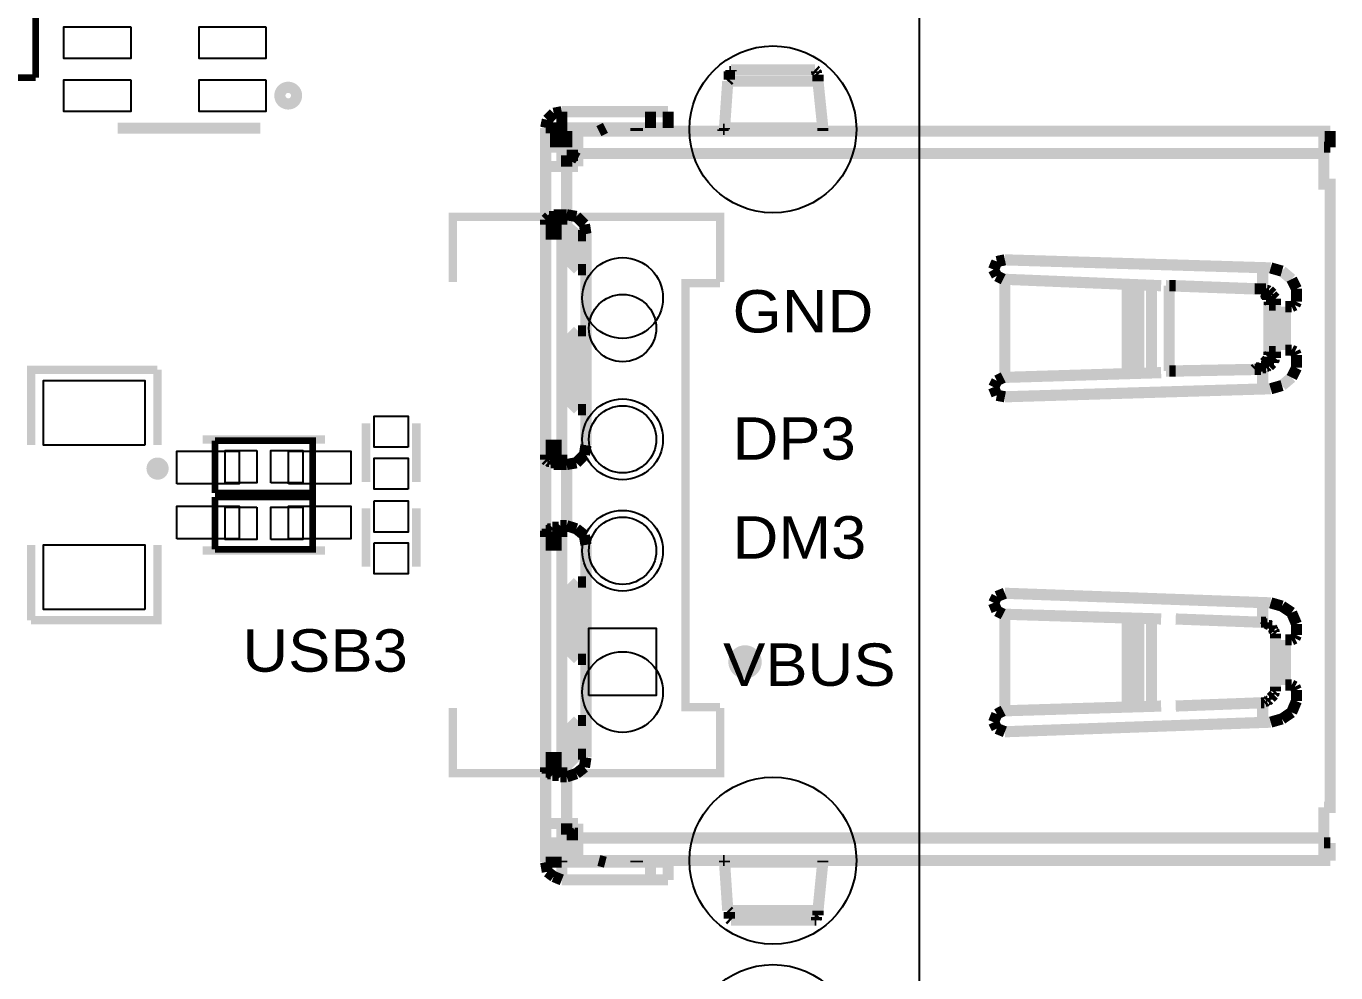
# Model space of a CAD drawing. Extents: x 0 to 145, y 0 to 99.
# Drawn here: x 121.97 to 145.5, y 64.31 to 81.32 of the extents above; entities that cross this region are included whole.
import ezdxf

# ---------------------------------------------------------------- set-up
doc = ezdxf.new("R2010")
doc.units = 0
doc.header["$MEASUREMENT"] = 0
for name, color, linetype in [('OUTLINE', 7, 'CONTINUOUS'), ('SILKSCREEN_TOP', 7, 'CONTINUOUS'), ('SOLDERMASK_BOTTOM', 5, 'CONTINUOUS'), ('SOLDERMASK_TOP', 94, 'CONTINUOUS')]:
    doc.layers.add(name, color=color, linetype=linetype)

msp = doc.modelspace()

# ---------------------------------------------------------------- linework, layer by layer
at = {"layer": 'OUTLINE'}
msp.add_lwpolyline([(0.01778, 97.97796), (0.01778, -0.02286), (138.01852, -0.02286), (138.01852, 97.97796)], close=True, dxfattribs=at)
at = {"layer": 'SILKSCREEN_TOP'}
for points, const_width in [([(121.1961, 80.40116), (121.1961, 82.15884), (122.1359, 82.15884), (122.1359, 80.40116)], 0.11938), ([(134.59968, 80.3656), (134.57174, 80.33512)], 0.20066), ([(134.59968, 80.51038), (134.59968, 80.3656)], 0.20066), ([(134.63016, 80.51038), (134.59968, 80.51038)], 0.20066), ([(136.13638, 80.53832), (134.63016, 80.53832)], 0.20066), ([(134.63016, 80.53832), (134.63016, 80.51038)], 0.20066), ([(136.16432, 80.51038), (136.13384, 80.53832)], 0.20066), ([(136.16432, 80.4799), (136.16432, 80.51038)], 0.20066), ([(136.19226, 80.45196), (136.16432, 80.4799)], 0.20066), ([(136.19226, 80.33512), (136.19226, 80.45196)], 0.20066), ([(121.1961, 80.40116), (122.1359, 80.40116)], 0.11938), ([(134.51332, 79.49692), (134.57174, 80.33512)], 0.20066), ([(134.57174, 80.33512), (136.19226, 80.33512)], 0.20066), ([(136.27862, 79.49692), (136.19226, 80.33512)], 0.20066), ([(131.445, 79.75854), (131.3307, 79.6417)], 0.20066), ([(131.58978, 79.78648), (131.445, 79.75854)], 0.20066), ([(133.49986, 79.78648), (131.58978, 79.78648)], 0.20066), ([(131.58978, 79.78648), (131.58978, 79.49692)], 0.20066), ([(133.18236, 79.49692), (133.18236, 79.78648)], 0.20066), ([(133.49986, 79.49692), (133.49986, 79.78648)], 0.20066), ([(126.1745, 79.49184), (123.6091, 79.49184)], 0.20066), ([(131.3307, 79.6417), (131.30022, 79.49692)], 0.20066), ([(131.30022, 79.49692), (131.30022, 66.29908)], 0.20066), ([(131.30022, 79.49692), (131.58978, 79.49692)], 0.20066), ([(145.39468, 79.4385), (131.30022, 79.4385)], 0.20066), ([(131.47548, 79.4385), (131.47548, 79.14894)], 0.20066), ([(133.49986, 79.49692), (131.58978, 79.49692)], 0.20066), ([(131.58978, 79.49692), (131.58978, 79.4385)], 0.20066), ([(131.67614, 79.14894), (131.67614, 79.4385)], 0.20066), ([(131.87934, 79.4385), (131.87934, 78.8035)], 0.20066), ([(132.25526, 79.4385), (132.3721, 79.49692)], 0.20066), ([(132.92074, 79.4385), (132.92074, 79.49692)], 0.20066), ([(132.95122, 79.4385), (132.95122, 79.49692)], 0.20066), ([(134.48538, 79.46898), (134.48538, 79.4385)], 0.20066), ([(134.51332, 79.46898), (134.48538, 79.46898)], 0.20066), ([(134.51332, 79.49692), (136.27862, 79.49692)], 0.20066), ([(134.51332, 79.49692), (134.51332, 79.46898)], 0.20066), ([(136.27862, 79.4385), (136.27862, 79.49692)], 0.20066), ([(145.28038, 67.2846), (145.39468, 67.2846), (145.39468, 78.48346), (145.28038, 78.48346), (145.28038, 79.4385)], 0.20066), ([(145.39468, 79.4385), (145.39468, 79.14894)], 0.20066), ([(131.30022, 79.14894), (131.87934, 79.14894)], 0.20066), ([(131.58978, 79.14894), (131.58978, 78.8035)], 0.20066), ([(131.67614, 78.80096), (131.67614, 79.00416)], 0.20066), ([(131.67614, 79.00416), (131.87934, 79.00416)], 0.20066), ([(131.82092, 78.97622), (131.67614, 79.00416)], 0.20066), ([(131.87934, 78.94574), (131.82092, 78.97622)], 0.20066), ([(131.87934, 79.03464), (145.28038, 79.03464)], 0.20066), ([(145.28038, 79.14894), (145.39468, 79.14894)], 0.20066), ([(131.30022, 78.80096), (131.87934, 78.80096)], 0.20066), ([(131.67614, 78.80096), (131.67614, 77.93482)], 0.20066), ([(134.43204, 76.72832), (134.43204, 77.89926), (129.63144, 77.89926), (129.63144, 76.72832)], 0.14986), ([(131.30022, 77.84592), (131.35864, 77.90434)], 0.20066), ([(131.30022, 77.75956), (131.30022, 77.84592)], 0.20066), ([(131.35864, 77.90434), (131.445, 77.90434)], 0.20066), ([(131.445, 77.93482), (131.67614, 77.93482)], 0.20066), ([(131.445, 77.90434), (131.445, 77.93482)], 0.20066), ([(131.58978, 77.8764), (131.62026, 77.90434)], 0.20066), ([(131.58978, 77.75956), (131.58978, 77.8764)], 0.20066), ([(131.62026, 77.93482), (131.67614, 77.93482)], 0.20066), ([(131.62026, 77.90434), (131.62026, 77.93482)], 0.20066), ([(131.67614, 77.1525), (131.67614, 77.93482)], 0.20066), ([(131.8514, 77.90434), (131.67614, 77.93482)], 0.20066), ([(131.99618, 77.75956), (131.8514, 77.90434)], 0.20066), ([(131.58978, 77.75956), (131.30022, 77.75956)], 0.20066), ([(131.30022, 77.58684), (131.58978, 77.58684)], 0.20066), ([(131.58978, 77.75956), (131.58978, 73.6219)], 0.20066), ([(131.87934, 77.5589), (131.67614, 77.73162)], 0.20066), ([(131.87934, 77.5589), (131.87934, 76.9493)], 0.20066), ([(132.02412, 77.5589), (131.87934, 77.5589)], 0.20066), ([(132.02412, 77.58684), (131.99618, 77.75956)], 0.20066), ([(132.02412, 73.79462), (132.02412, 77.58684)], 0.20066), ([(131.87934, 76.9493), (131.67614, 77.1525)], 0.20066), ([(139.40536, 77.09408), (139.34694, 76.9493)], 0.20066), ([(139.55014, 77.12456), (139.40536, 77.09408)], 0.20066), ([(144.32534, 76.97978), (139.55014, 77.12456)], 0.20066), ([(131.87934, 76.9493), (132.02412, 76.9493)], 0.20066), ([(139.34694, 76.9493), (139.40536, 76.835)], 0.20066), ([(139.40536, 76.835), (139.51966, 76.77658)], 0.20066), ([(144.18056, 76.97978), (144.18056, 76.60386)], 0.20066), ([(144.52854, 76.92136), (144.32534, 76.97978)], 0.20066), ([(144.70126, 76.77658), (144.52854, 76.92136)], 0.20066), ([(134.43204, 76.708), (133.80974, 76.708), (133.80974, 69.088), (134.43204, 69.088)], 0.14986), ([(139.51966, 76.77658), (142.35684, 76.65974)], 0.20066), ([(139.55014, 75.01128), (139.55014, 76.77658)], 0.20066), ([(141.74978, 75.09764), (141.74978, 76.69022)], 0.20066), ([(141.95298, 75.09764), (141.95298, 76.69022)], 0.20066), ([(142.18412, 75.09764), (142.18412, 76.69022)], 0.20066), ([(142.4432, 76.65974), (144.03578, 76.60132)], 0.20066), ([(142.50162, 75.12558), (142.50162, 76.65974)], 0.20066), ([(142.50162, 76.65974), (142.61846, 76.65974)], 0.20066), ([(142.61846, 76.65974), (144.15262, 76.60132)], 0.20066), ([(144.03578, 76.60386), (144.12214, 76.60386)], 0.20066), ([(144.15262, 76.60386), (144.03578, 76.60386)], 0.20066), ([(144.12214, 76.60386), (144.15262, 76.57338)], 0.20066), ([(144.23898, 76.60132), (144.15262, 76.60132)], 0.20066), ([(144.26692, 76.57338), (144.23898, 76.60132)], 0.20066), ([(144.78762, 76.60386), (144.70126, 76.77658)], 0.20066), ([(144.78762, 76.37018), (144.78762, 76.60386)], 0.20066), ([(144.15262, 76.57338), (144.18056, 76.57338)], 0.20066), ([(144.18056, 76.57338), (144.18056, 76.54544)], 0.20066), ([(144.18056, 76.54544), (144.2085, 76.54544)], 0.20066), ([(144.2085, 76.54544), (144.2085, 76.51496)], 0.20066), ([(144.2085, 76.51496), (144.23898, 76.48702)], 0.20066), ([(144.23898, 76.48702), (144.23898, 76.45908)], 0.20066), ([(144.23898, 76.45908), (144.26692, 76.45908)], 0.20066), ([(144.29486, 76.57338), (144.26692, 76.57338)], 0.20066), ([(144.26692, 76.45908), (144.26692, 76.40066)], 0.20066), ([(144.26692, 76.40066), (144.2974, 76.37018)], 0.20066), ([(144.35328, 76.51496), (144.29486, 76.57338)], 0.20066), ([(144.2974, 76.37018), (144.2974, 76.3143)], 0.20066), ([(144.35328, 76.48702), (144.35328, 76.51496)], 0.20066), ([(144.4117, 76.4286), (144.35328, 76.48702)], 0.20066), ([(144.4117, 76.31176), (144.4117, 76.4286)], 0.20066), ([(144.75968, 76.31176), (144.78762, 76.37018)], 0.20066), ([(144.29486, 75.47356), (144.29486, 76.3143)], 0.20066), ([(144.4117, 76.31176), (144.29486, 76.31176)], 0.20066), ([(144.4117, 75.47356), (144.4117, 76.3143)], 0.20066), ([(144.58696, 76.28382), (144.58696, 75.5015)], 0.20066), ([(144.58696, 76.28382), (144.70126, 76.28382)], 0.20066), ([(144.70126, 76.28382), (144.75968, 76.31176)], 0.20066), ([(131.67614, 75.64882), (131.87934, 75.84948)], 0.20066), ([(131.87934, 75.84948), (131.87934, 74.43216)], 0.20066), ([(131.87934, 75.84948), (132.02412, 75.84948)], 0.20066), ([(131.67614, 75.64628), (131.67614, 74.63536)], 0.20066), ([(144.4117, 75.47356), (144.29486, 75.47356)], 0.20066), ([(144.29486, 75.47356), (144.29486, 75.41514)], 0.20066), ([(144.4117, 75.35926), (144.4117, 75.47356)], 0.20066), ([(144.58696, 75.5015), (144.70126, 75.5015)], 0.20066), ([(144.75968, 75.47356), (144.70126, 75.5015)], 0.20066), ([(144.78762, 75.41514), (144.75968, 75.47356)], 0.20066), ([(144.15262, 75.21448), (144.12214, 75.184)], 0.20066), ([(144.18056, 75.21448), (144.15262, 75.21448)], 0.20066), ([(144.18056, 75.24242), (144.18056, 75.21448)], 0.20066), ([(144.2085, 75.24242), (144.18056, 75.24242)], 0.20066), ([(144.26692, 75.32878), (144.2085, 75.27036)], 0.20066), ([(144.2085, 75.27036), (144.2085, 75.24242)], 0.20066), ([(144.23898, 75.184), (144.26692, 75.21448)], 0.20066), ([(144.29486, 75.41514), (144.26692, 75.3872)], 0.20066), ([(144.26692, 75.3872), (144.26692, 75.32878)], 0.20066), ([(144.26692, 75.21448), (144.29486, 75.21448)], 0.20066), ([(144.29486, 75.21448), (144.35328, 75.27036)], 0.20066), ([(144.35328, 75.27036), (144.35328, 75.30084)], 0.20066), ([(144.35328, 75.30084), (144.38376, 75.30084)], 0.20066), ([(144.38376, 75.32878), (144.4117, 75.35926)], 0.20066), ([(144.38376, 75.30084), (144.38376, 75.32878)], 0.20066), ([(144.78762, 75.184), (144.78762, 75.41514)], 0.20066), ([(122.05462, 73.79716), (122.05462, 75.14844), (124.32538, 75.14844)], 0.14986), ([(124.32538, 73.79716), (124.32538, 75.14844)], 0.14986), ([(139.40536, 74.95286), (139.34694, 74.83602)], 0.20066), ([(139.51966, 75.01128), (139.40536, 74.95286)], 0.20066), ([(142.35684, 75.09764), (139.51966, 75.01128)], 0.20066), ([(142.4432, 75.12558), (144.03578, 75.15606)], 0.20066), ([(142.50162, 75.12558), (142.61846, 75.12558)], 0.20066), ([(142.61846, 75.12558), (144.15262, 75.15606)], 0.20066), ([(144.06372, 75.184), (144.03578, 75.15606)], 0.20066), ([(144.15262, 75.15606), (144.03578, 75.15606)], 0.20066), ([(144.12214, 75.184), (144.06372, 75.184)], 0.20066), ([(144.15262, 75.15606), (144.18056, 75.184)], 0.20066), ([(144.18056, 75.184), (144.18056, 74.80808)], 0.20066), ([(144.18056, 75.184), (144.23898, 75.184)], 0.20066), ([(144.52854, 74.8665), (144.70126, 75.01128)], 0.20066), ([(144.70126, 75.01128), (144.78762, 75.184)], 0.20066), ([(139.34694, 74.83602), (139.40536, 74.69124)], 0.20066), ([(139.55014, 74.6633), (144.32534, 74.80808)], 0.20066), ([(144.32534, 74.80808), (144.52854, 74.8665)], 0.20066), ([(131.67614, 74.63536), (131.87934, 74.43216)], 0.20066), ([(139.40536, 74.69124), (139.55014, 74.6633)], 0.20066), ([(131.87934, 74.43216), (132.02412, 74.43216)], 0.20066), ([(128.07188, 73.13422), (128.07188, 74.18578)], 0.1524), ([(128.97612, 73.13422), (128.97612, 74.18578)], 0.1524), ([(125.13818, 73.89368), (127.33782, 73.89368)], 0.14986), ([(125.35916, 73.8759), (125.35916, 72.9361)], 0.11938), ([(125.35916, 73.8759), (127.11684, 73.8759), (127.11684, 72.9361), (125.35916, 72.9361)], 0.11938), ([(131.30022, 73.79462), (131.58978, 73.79462)], 0.20066), ([(131.99618, 73.6219), (132.02412, 73.79462)], 0.20066), ([(131.30022, 73.6219), (131.58978, 73.6219)], 0.20066), ([(131.30022, 73.53554), (131.30022, 73.6219)], 0.20066), ([(131.58978, 73.50506), (131.58978, 73.6219)], 0.20066), ([(131.8514, 73.47712), (131.99618, 73.6219)], 0.20066), ([(131.3307, 73.50506), (131.30022, 73.53554)], 0.20066), ([(131.35864, 73.50506), (131.3307, 73.50506)], 0.20066), ([(131.38912, 73.47712), (131.35864, 73.50506)], 0.20066), ([(131.445, 73.47712), (131.38912, 73.47712)], 0.20066), ([(131.445, 73.44664), (131.445, 73.47712)], 0.20066), ([(131.67614, 73.44664), (131.445, 73.44664)], 0.20066), ([(131.62026, 73.47712), (131.58978, 73.50506)], 0.20066), ([(131.62026, 73.44664), (131.62026, 73.47712)], 0.20066), ([(131.67614, 73.44664), (131.62026, 73.44664)], 0.20066), ([(131.67614, 73.44664), (131.8514, 73.47712)], 0.20066), ([(131.67614, 73.44664), (131.67614, 72.34682)], 0.20066), ([(125.35916, 72.8599), (125.35916, 71.9201)], 0.11938), ([(125.35916, 72.8599), (127.11684, 72.8599), (127.11684, 71.9201), (125.35916, 71.9201)], 0.11938), ([(128.07188, 72.66178), (128.07188, 71.61022)], 0.1524), ([(128.97612, 72.66178), (128.97612, 71.61022)], 0.1524), ([(131.30022, 72.26046), (131.30022, 72.14616)], 0.20066), ([(131.3307, 72.26046), (131.30022, 72.26046)], 0.20066), ([(131.30022, 72.14616), (131.58978, 72.14616)], 0.20066), ([(131.3307, 72.29094), (131.3307, 72.26046)], 0.20066), ([(131.38912, 72.29094), (131.3307, 72.29094)], 0.20066), ([(131.41706, 72.31888), (131.38912, 72.29094)], 0.20066), ([(131.5339, 72.31888), (131.41706, 72.31888)], 0.20066), ([(131.56184, 72.34682), (131.5339, 72.31888)], 0.20066), ([(131.67614, 72.34682), (131.56184, 72.34682)], 0.20066), ([(131.58978, 72.29094), (131.58978, 72.14616)], 0.20066), ([(131.62026, 72.29094), (131.58978, 72.29094)], 0.20066), ([(131.58978, 72.14616), (131.58978, 68.00596)], 0.20066), ([(131.62026, 72.31888), (131.62026, 72.29094)], 0.20066), ([(131.6482, 72.31888), (131.62026, 72.31888)], 0.20066), ([(131.67614, 72.34682), (131.6482, 72.34682)], 0.20066), ([(131.6482, 72.34682), (131.6482, 72.31888)], 0.20066), ([(131.8514, 72.29094), (131.67614, 72.34682)], 0.20066), ([(131.99618, 72.1741), (131.8514, 72.29094)], 0.20066), ([(132.02412, 72.00138), (131.99618, 72.1741)], 0.20066), ([(124.32538, 71.99884), (124.32538, 70.64756), (122.05462, 70.64756)], 0.14986), ([(122.05462, 71.99884), (122.05462, 70.64756)], 0.14986), ([(131.30022, 72.00138), (131.58978, 72.00138)], 0.20066), ([(132.02412, 72.00138), (132.02412, 68.18122)], 0.20066), ([(125.13818, 71.90232), (127.33782, 71.90232)], 0.14986), ([(131.67614, 71.1327), (131.87934, 71.3359)], 0.20066), ([(131.87934, 69.94652), (131.87934, 71.3359)], 0.20066), ([(131.87934, 71.3359), (132.02412, 71.3359)], 0.20066), ([(131.67614, 70.14972), (131.67614, 71.1327)], 0.20066), ([(139.40536, 71.07428), (139.34694, 70.95998)], 0.20066), ([(139.34694, 70.95998), (139.40536, 70.8152)], 0.20066), ([(139.55014, 71.1327), (139.40536, 71.07428)], 0.20066), ([(139.55014, 71.1327), (144.32534, 70.95998)], 0.20066), ([(144.18056, 70.95998), (144.18056, 70.612)], 0.20066), ([(144.52854, 70.90156), (144.32534, 70.95998)], 0.20066), ([(139.40536, 70.8152), (139.51966, 70.75678)], 0.20066), ([(142.35684, 70.67042), (139.51966, 70.75678)], 0.20066), ([(139.55014, 70.75678), (139.55014, 69.01942)], 0.20066), ([(144.70126, 70.78472), (144.52854, 70.90156)], 0.20066), ([(144.78762, 70.58152), (144.70126, 70.78472)], 0.20066), ([(141.74978, 70.69836), (141.74978, 69.07784)], 0.20066), ([(141.95298, 70.69836), (141.95298, 69.10578)], 0.20066), ([(142.18412, 70.67042), (142.18412, 69.10578)], 0.20066), ([(142.61846, 70.67042), (144.15262, 70.612)], 0.20066), ([(144.15262, 70.612), (144.23898, 70.612)], 0.20066), ([(144.23898, 70.612), (144.23898, 70.58152)], 0.20066), ([(144.23898, 70.58152), (144.26692, 70.58152)], 0.20066), ([(144.26692, 70.58152), (144.2974, 70.55358)], 0.20066), ([(144.2974, 70.55358), (144.32534, 70.55358)], 0.20066), ([(144.32534, 70.55358), (144.32534, 70.52564)], 0.20066), ([(144.32534, 70.52564), (144.35328, 70.52564)], 0.20066), ([(144.35328, 70.52564), (144.35328, 70.49516)], 0.20066), ([(144.35328, 70.49516), (144.38376, 70.46722)], 0.20066), ([(144.78762, 70.38086), (144.78762, 70.58152)], 0.20066), ([(144.38376, 70.46722), (144.38376, 70.43928)], 0.20066), ([(144.38376, 70.43928), (144.4117, 70.4088)], 0.20066), ([(144.4117, 70.4088), (144.4117, 70.32244)], 0.20066), ([(144.4117, 70.32244), (144.4117, 69.45376)], 0.20066), ([(144.58696, 70.2945), (144.58696, 69.48424)], 0.20066), ([(144.58696, 70.2945), (144.70126, 70.2945)], 0.20066), ([(144.70126, 70.2945), (144.75968, 70.32244)], 0.20066), ([(144.75968, 70.32244), (144.78762, 70.38086)], 0.20066), ([(131.67614, 70.14972), (131.87934, 69.94652)], 0.20066), ([(131.87934, 69.94652), (132.02412, 69.94652)], 0.20066), ([(144.38376, 69.30898), (144.32534, 69.25056)], 0.20066), ([(144.4117, 69.3674), (144.38376, 69.33946)], 0.20066), ([(144.38376, 69.33946), (144.38376, 69.30898)], 0.20066), ([(144.4117, 69.45376), (144.4117, 69.3674)], 0.20066), ([(144.58696, 69.48424), (144.70126, 69.48424)], 0.20066), ([(144.75968, 69.45376), (144.70126, 69.48424)], 0.20066), ([(144.78762, 69.39534), (144.75968, 69.45376)], 0.20066), ([(144.78762, 69.19468), (144.78762, 69.39534)], 0.20066), ([(142.35684, 69.10578), (139.51966, 69.01942)], 0.20066), ([(142.61846, 69.10578), (144.15262, 69.1642)], 0.20066), ([(144.2085, 69.1642), (144.15262, 69.1642)], 0.20066), ([(144.18056, 69.1642), (144.18056, 68.81622)], 0.20066), ([(144.23898, 69.19214), (144.2085, 69.1642)], 0.20066), ([(144.26692, 69.19214), (144.23898, 69.19214)], 0.20066), ([(144.29486, 69.22262), (144.26692, 69.19214)], 0.20066), ([(144.32534, 69.22262), (144.29486, 69.22262)], 0.20066), ([(144.32534, 69.25056), (144.32534, 69.22262)], 0.20066), ([(144.70126, 68.99148), (144.78762, 69.19468)], 0.20066), ([(129.63144, 69.06768), (129.63144, 67.89674), (134.43204, 67.89674), (134.43204, 69.06768)], 0.14986), ([(131.87934, 68.8467), (131.67614, 68.6435)], 0.20066), ([(131.87934, 68.23964), (131.87934, 68.8467)], 0.20066), ([(131.87934, 68.8467), (132.02412, 68.8467)], 0.20066), ([(139.40536, 68.961), (139.34694, 68.81622)], 0.20066), ([(139.51966, 69.01942), (139.40536, 68.961)], 0.20066), ([(144.32534, 68.81622), (144.52854, 68.87464)], 0.20066), ([(144.52854, 68.87464), (144.70126, 68.99148)], 0.20066), ([(131.67868, 68.6435), (131.67868, 67.83324)], 0.20066), ([(139.34694, 68.81622), (139.40536, 68.70192)], 0.20066), ([(139.40536, 68.70192), (139.55014, 68.6435)], 0.20066), ([(144.32534, 68.81622), (139.55014, 68.6435)], 0.20066), ([(131.30022, 68.18122), (131.58978, 68.18122)], 0.20066), ([(131.87934, 68.23964), (131.67614, 68.03644)], 0.20066), ([(132.02412, 68.23964), (131.87934, 68.23964)], 0.20066), ([(131.99618, 68.00596), (132.02412, 68.18122)], 0.20066), ([(131.30022, 68.00596), (131.58978, 68.00596)], 0.20066), ([(131.30022, 68.00596), (131.30022, 67.9196)], 0.20066), ([(131.30022, 67.9196), (131.3307, 67.9196)], 0.20066), ([(131.3307, 67.9196), (131.3307, 67.89166)], 0.20066), ([(131.58978, 68.00596), (131.58978, 67.89166)], 0.20066), ([(131.8514, 67.89166), (131.99618, 68.00596)], 0.20066), ([(131.3307, 67.89166), (131.38912, 67.89166)], 0.20066), ([(131.38912, 67.89166), (131.41706, 67.86118)], 0.20066), ([(131.41706, 67.86118), (131.5339, 67.86118)], 0.20066), ([(131.5339, 67.86118), (131.56184, 67.83324)], 0.20066), ([(131.56184, 67.83324), (131.67614, 67.83324)], 0.20066), ([(131.58978, 67.89166), (131.62026, 67.89166)], 0.20066), ([(131.62026, 67.89166), (131.62026, 67.86118)], 0.20066), ([(131.62026, 67.86118), (131.6482, 67.86118)], 0.20066), ([(131.6482, 67.86118), (131.6482, 67.83324)], 0.20066), ([(131.6482, 67.83324), (131.67614, 67.83324)], 0.20066), ([(131.67614, 67.83324), (131.67614, 66.9925)], 0.20066), ([(131.67868, 67.83324), (131.8514, 67.89166)], 0.20066), ([(145.28038, 66.32956), (145.28038, 67.2846)], 0.20066), ([(131.30022, 66.99504), (131.87934, 66.99504)], 0.20066), ([(131.58978, 66.64706), (131.58978, 66.99504)], 0.20066), ([(131.67614, 66.99504), (131.67614, 66.79184)], 0.20066), ([(131.87934, 66.32956), (131.87934, 66.9925)], 0.20066), ([(131.82092, 66.81978), (131.67614, 66.79184)], 0.20066), ([(131.67614, 66.79184), (131.87934, 66.79184)], 0.20066), ([(131.87934, 66.81978), (131.82092, 66.81978)], 0.20066), ([(131.87934, 66.73342), (145.28038, 66.73342)], 0.20066), ([(131.87934, 66.64706), (131.30022, 66.64706)], 0.20066), ([(131.47548, 66.64706), (131.47548, 66.32956)], 0.20066), ([(131.67614, 66.32956), (131.67614, 66.64706)], 0.20066), ([(145.28038, 66.64706), (145.39468, 66.64706)], 0.20066), ([(145.39468, 66.32956), (145.39468, 66.64706)], 0.20066), ([(131.30022, 66.32956), (145.39468, 66.32956)], 0.20066), ([(131.30022, 66.29908), (131.58978, 66.29908)], 0.20066), ([(131.30022, 66.29908), (131.3307, 66.12636)], 0.20066), ([(131.58978, 66.29908), (131.58978, 66.32956)], 0.20066), ([(133.49986, 66.29908), (131.58978, 66.29908)], 0.20066), ([(131.58978, 65.98158), (131.58978, 66.29908)], 0.20066), ([(132.25526, 66.32956), (132.3721, 66.29908)], 0.20066), ([(132.92074, 66.32956), (132.92074, 66.29908)], 0.20066), ([(132.95122, 66.32956), (132.95122, 66.29908)], 0.20066), ([(133.18236, 66.29908), (133.18236, 65.98158)], 0.20066), ([(133.49986, 66.29908), (133.49986, 65.98158)], 0.20066), ([(134.51332, 66.32956), (134.48538, 66.32956)], 0.20066), ([(134.51332, 66.29908), (134.51332, 66.32956)], 0.20066), ([(134.51332, 66.29908), (136.27862, 66.29908)], 0.20066), ([(134.51332, 66.29908), (134.57174, 65.4304)], 0.20066), ([(136.27862, 66.29908), (136.19226, 65.4304)], 0.20066), ([(136.27862, 66.32956), (136.27862, 66.29908)], 0.20066), ([(131.3307, 66.12636), (131.445, 66.04)], 0.20066), ([(131.445, 66.04), (131.58978, 65.98158)], 0.20066), ([(133.49986, 65.98158), (131.58978, 65.98158)], 0.20066), ([(134.57174, 65.4304), (136.19226, 65.4304)], 0.20066), ([(134.59968, 65.40246), (134.57174, 65.4304)], 0.20066), ([(134.59968, 65.28562), (134.59968, 65.40246)], 0.20066), ([(136.19226, 65.34404), (136.16432, 65.3161)], 0.20066), ([(136.16432, 65.3161), (136.16432, 65.25768)], 0.20066), ([(136.19226, 65.4304), (136.19226, 65.34404)], 0.20066), ([(134.63016, 65.25768), (134.59968, 65.28562)], 0.20066), ([(136.13384, 65.25768), (134.63016, 65.25768)], 0.20066), ([(136.16432, 65.25768), (136.13384, 65.25768)], 0.20066)]:
    msp.add_lwpolyline(points, dxfattribs=dict(at, const_width=const_width))
for points, const_width in [([(126.82474, 80.07604, 0.999733), (126.52502, 80.07604, 1.000267), (126.82474, 80.07604)], 0.20066), ([(124.42698, 73.37298, 1.000202), (124.22886, 73.37298, 0.999798), (124.42698, 73.37298)], 0.20066), ([(135.03148, 69.89826, 0.998267), (134.73176, 69.89826, 1.001736), (135.03148, 69.89826)], 0.29972)]:
    msp.add_lwpolyline(points, format="xyb", dxfattribs=dict(at, const_width=const_width))
at = {"layer": 'SOLDERMASK_BOTTOM'}
msp.add_lwpolyline([(132.07746, 69.29374), (132.07746, 70.50278), (133.2865, 70.50278), (133.2865, 69.29374)], close=True, dxfattribs=at)
for centre, radius in [((135.382, 79.46898), 1.49987), ((132.68198, 76.43876), 0.72517), ((132.68198, 75.89774), 0.60452), ((132.68198, 73.89876), 0.72517), ((132.68198, 73.89876), 0.60452), ((132.68198, 71.89724), 0.72517), ((132.68198, 71.89724), 0.60452), ((132.68198, 69.35724), 0.72517), ((135.382, 66.32702), 1.49987), ((135.382, 62.95898), 1.49987)]:
    msp.add_circle(centre, radius, dxfattribs=at)
at = {"layer": 'SOLDERMASK_TOP'}
for points in [[(123.84532, 81.31048), (123.84532, 80.74152), (122.64644, 80.74152), (122.64644, 81.31048)], [(126.27356, 81.31048), (126.27356, 80.74152), (125.07468, 80.74152), (125.07468, 81.31048)], [(123.84532, 80.36052), (123.84532, 79.79156), (122.64644, 79.79156), (122.64644, 80.36052)], [(126.27356, 80.36052), (126.27356, 79.79156), (125.07468, 79.79156), (125.07468, 80.36052)], [(124.10059, 73.79335), (122.27941, 73.79335), (122.27941, 74.95413), (124.10059, 74.95413)], [(128.8288, 73.75652), (128.2192, 73.75652), (128.2192, 74.31532), (128.8288, 74.31532)], [(124.6759, 73.09866), (124.6759, 73.68794), (125.79604, 73.68794), (125.79604, 73.09866)], [(126.11354, 73.69556), (126.11354, 73.11644), (125.5395, 73.11644), (125.5395, 73.69556)], [(126.36246, 73.11644), (126.36246, 73.69556), (126.9365, 73.69556), (126.9365, 73.11644)], [(126.67742, 73.09866), (126.67742, 73.68794), (127.79756, 73.68794), (127.79756, 73.09866)], [(128.8288, 73.00468), (128.2192, 73.00468), (128.2192, 73.56348), (128.8288, 73.56348)], [(128.2192, 72.79132), (128.8288, 72.79132), (128.8288, 72.23252), (128.2192, 72.23252)], [(124.6759, 72.10806), (124.6759, 72.69734), (125.79604, 72.69734), (125.79604, 72.10806)], [(126.11354, 72.67956), (126.11354, 72.10044), (125.5395, 72.10044), (125.5395, 72.67956)], [(126.36246, 72.10044), (126.36246, 72.67956), (126.9365, 72.67956), (126.9365, 72.10044)], [(126.67742, 72.10806), (126.67742, 72.69734), (127.79756, 72.69734), (127.79756, 72.10806)], [(124.10059, 70.84187), (122.27941, 70.84187), (122.27941, 72.00265), (124.10059, 72.00265)], [(128.2192, 72.03948), (128.8288, 72.03948), (128.8288, 71.48068), (128.2192, 71.48068)], [(132.07746, 69.29374), (132.07746, 70.50278), (133.2865, 70.50278), (133.2865, 69.29374)]]:
    msp.add_lwpolyline(points, close=True, dxfattribs=at)
for centre, radius in [((135.382, 79.46898), 1.49987), ((132.68198, 76.43876), 0.72517), ((132.68198, 75.89774), 0.60452), ((132.68198, 73.89876), 0.72517), ((132.68198, 73.89876), 0.60452), ((132.68198, 71.89724), 0.72517), ((132.68198, 71.89724), 0.60452), ((132.68198, 69.35724), 0.72517), ((135.382, 66.32702), 1.49987), ((135.382, 62.95898), 1.49987)]:
    msp.add_circle(centre, radius, dxfattribs=at)

# ---------------------------------------------------------------- texts
at = {"layer": 'SILKSCREEN_TOP', "width": 1.116667}
for s, p in [('GND', (134.6581, 75.819)), ('DP3', (134.6581, 73.533)), ('DM3', (134.6581, 71.755)), ('USB3', (125.85192, 69.723)), ('VBUS', (134.48792, 69.469))]:
    msp.add_text(s, height=0.762, dxfattribs=at).set_placement(p)

doc.saveas('drawing.dxf')
